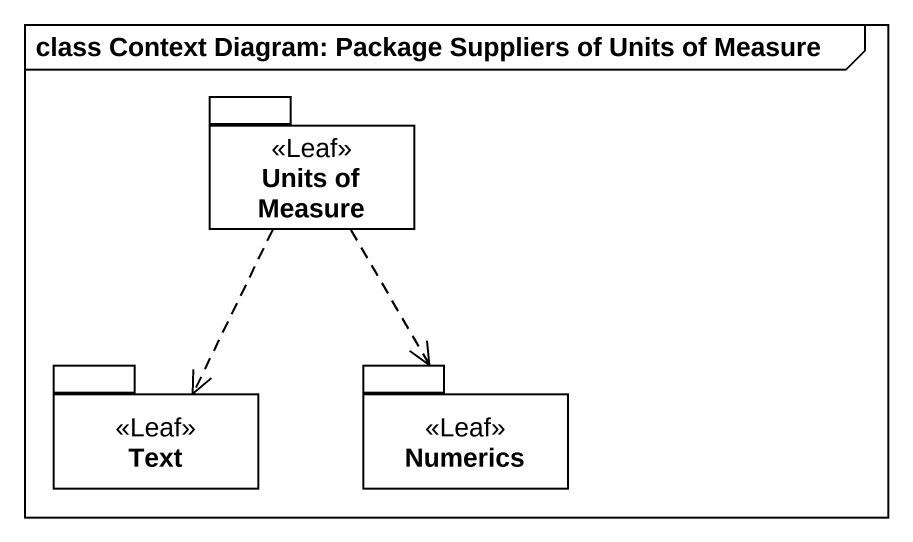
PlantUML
@startuml
mainframe class Context Diagram: Package Suppliers of Units of Measure
package "Units of Measure" as Units_of_Measure <<Leaf>> {
}
package Text <<Leaf>> {
}
package Numerics <<Leaf>> {
}
Units_of_Measure ..> Text
Units_of_Measure ..> Numerics
@enduml
